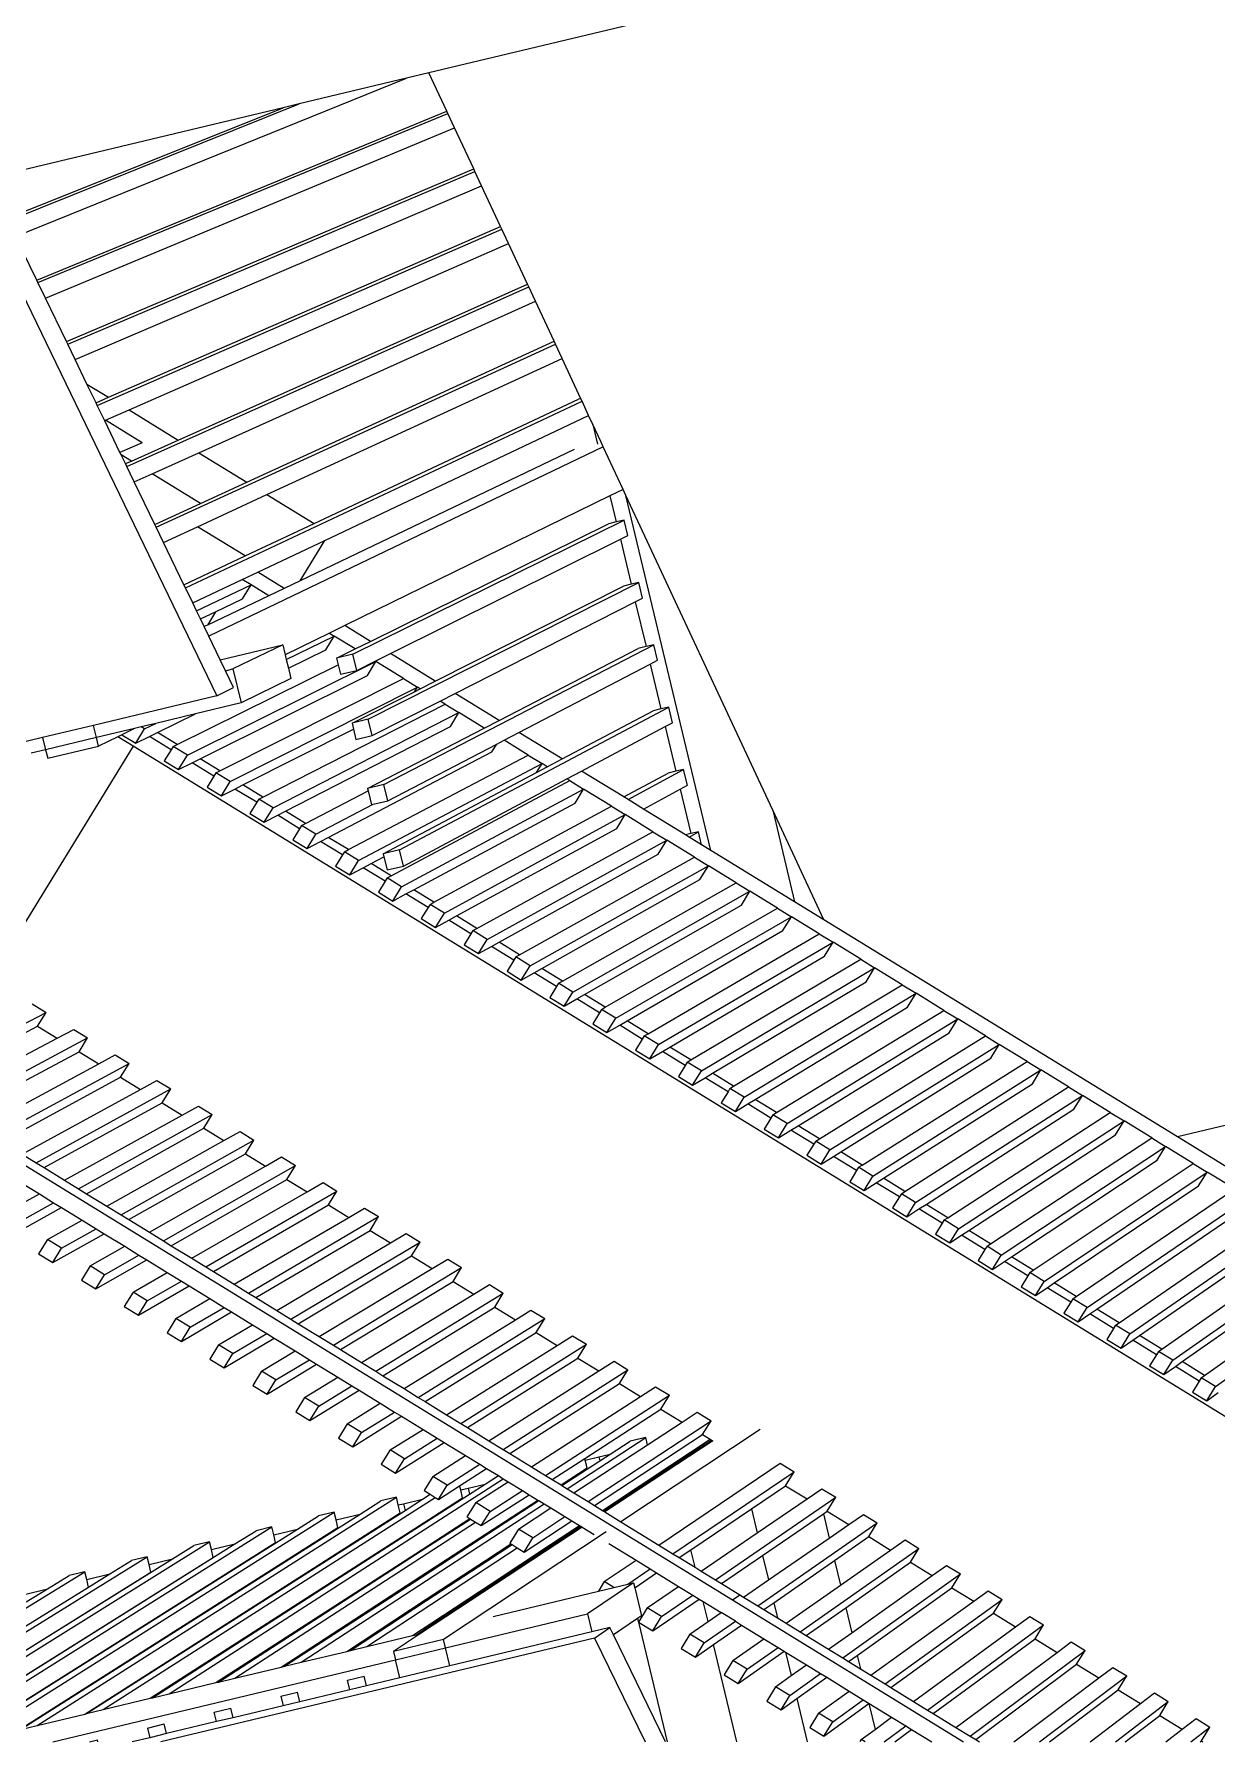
# Model space of a CAD drawing. Extents: x -86023 to 86023, y -39538 to 39538.
# Drawn here: x -62030 to -50727, y -39538 to -23220 of the extents above; entities that cross this region are included whole.
import ezdxf

# ---------------------------------------------------------------- set-up
doc = ezdxf.new("R2010")
doc.units = 0
doc.layers.get('0').update_dxf_attribs({"linetype": 'CONTINUOUS'})

msp = doc.modelspace()

# ---------------------------------------------------------------- linework, layer by layer
for p, q in [((-49788, -21564), (-58257, -23590)), ((-62208, -25152), (-58473, -23642)), ((-58473, -23642), (-59496, -23886)), ((-58257, -23590), (-58473, -23642)), ((-58087, -23955), (-58257, -23590)), ((-59650, -23923), (-62475, -24599)), ((-62290, -24982), (-59650, -23923)), ((-62279, -25004), (-59496, -23886)), ((-62005, -25571), (-58087, -23955)), ((-61994, -25594), (-58077, -23977)), ((-59496, -23886), (-59650, -23923)), ((-58077, -23977), (-58087, -23955)), ((-58012, -24116), (-58077, -23977)), ((-61923, -25742), (-58012, -24116)), ((-57829, -24508), (-58012, -24116)), ((-61722, -26158), (-57829, -24508)), ((-61710, -26183), (-57818, -24531)), ((-57818, -24531), (-57829, -24508)), ((-57754, -24670), (-57818, -24531)), ((-62656, -24642), (-60285, -29543)), ((-61639, -26329), (-57754, -24670)), ((-57572, -25059), (-57754, -24670)), ((-61427, -26768), (-57561, -25084)), ((-61319, -26690), (-57572, -25059)), ((-57561, -25084), (-57572, -25059)), ((-57497, -25221), (-57561, -25084)), ((-62005, -25571), (-62208, -25152)), ((-61122, -26811), (-57497, -25221)), ((-57316, -25608), (-57497, -25221)), ((-61994, -25594), (-62005, -25571)), ((-61923, -25742), (-61994, -25594)), ((-60654, -27099), (-57316, -25608)), ((-57304, -25633), (-57316, -25608)), ((-61722, -26158), (-61923, -25742)), ((-61145, -27351), (-57304, -25633)), ((-60458, -27219), (-57240, -25771)), ((-57240, -25771), (-57304, -25633)), ((-57061, -26154), (-57240, -25771)), ((-61710, -26183), (-61722, -26158)), ((-61639, -26329), (-61710, -26183)), ((-60864, -27932), (-57049, -26181)), ((-59999, -27501), (-57061, -26154)), ((-57049, -26181), (-57061, -26154)), ((-56985, -26318), (-57049, -26181)), ((-61526, -26564), (-61639, -26329)), ((-59805, -27620), (-56985, -26318)), ((-56806, -26703), (-56985, -26318)), ((-61526, -26564), (-61319, -26690)), ((-61439, -26742), (-61526, -26564)), ((-61439, -26742), (-61319, -26690)), ((-61427, -26768), (-61439, -26742)), ((-60585, -28511), (-56794, -26727)), ((-59355, -27896), (-56827, -26708)), ((-56806, -26703), (-56827, -26708)), ((-56794, -26727), (-56806, -26703)), ((-56731, -26863), (-56794, -26727)), ((-61356, -26914), (-61427, -26768)), ((-61356, -26914), (-61347, -26910)), ((-61210, -27218), (-61356, -26914)), ((-61347, -26910), (-61122, -26811)), ((-60998, -27124), (-61347, -26910)), ((-61122, -26811), (-60654, -27099)), ((-59252, -28057), (-56731, -26863)), ((-56690, -26950), (-56731, -26863)), ((-56690, -26950), (-56646, -27137)), ((-56611, -27120), (-56690, -26950)), ((-60998, -27124), (-61210, -27218)), ((-61200, -27239), (-61210, -27218)), ((-61101, -27299), (-61200, -27239)), ((-61158, -27324), (-61200, -27239)), ((-61101, -27299), (-60654, -27099)), ((-60904, -27420), (-60458, -27219)), ((-60458, -27219), (-59999, -27501)), ((-56591, -27164), (-60361, -28974)), ((-56869, -27190), (-59489, -28443)), ((-56591, -27164), (-56611, -27120)), ((-56400, -27571), (-56591, -27164)), ((-61158, -27324), (-61101, -27299)), ((-61145, -27351), (-61158, -27324)), ((-61075, -27497), (-61145, -27351)), ((-61075, -27497), (-60904, -27420)), ((-60878, -27904), (-61075, -27497)), ((-60442, -27704), (-60904, -27420)), ((-60442, -27704), (-59999, -27501)), ((-56400, -27571), (-56527, -27633)), ((-56374, -27627), (-56400, -27571)), ((-60878, -27904), (-60442, -27704)), ((-60469, -27927), (-59805, -27620)), ((-59805, -27620), (-59355, -27896)), ((-56527, -27633), (-59061, -28872)), ((-56527, -27633), (-56467, -27881)), ((-55563, -31019), (-56374, -27627)), ((-54972, -30634), (-56374, -27627)), ((-60864, -27932), (-60878, -27904)), ((-60015, -28206), (-59355, -27896)), ((-58986, -29144), (-56393, -27863)), ((-58817, -29022), (-56542, -27899)), ((-56467, -27881), (-56542, -27899)), ((-56393, -27863), (-56467, -27881)), ((-56357, -28012), (-56393, -27863)), ((-60794, -28077), (-60864, -27932)), ((-60794, -28077), (-60469, -27927)), ((-60015, -28206), (-60469, -27927)), ((-59894, -28361), (-59252, -28057)), ((-59489, -28443), (-59252, -28057)), ((-58625, -29139), (-56428, -28047)), ((-56428, -28047), (-56357, -28012)), ((-56428, -28047), (-56325, -28477)), ((-60599, -28481), (-60794, -28077)), ((-60599, -28481), (-60015, -28206)), ((-60042, -28431), (-59894, -28361)), ((-59641, -28516), (-59894, -28361)), ((-60585, -28511), (-60599, -28481)), ((-60515, -28655), (-60585, -28511)), ((-60515, -28655), (-60042, -28431)), ((-60479, -28731), (-59957, -28483)), ((-59957, -28483), (-60042, -28431)), ((-60038, -28616), (-59957, -28483)), ((-59789, -28586), (-59957, -28483)), ((-59641, -28516), (-59789, -28586)), ((-59489, -28443), (-59641, -28516)), ((-58837, -29767), (-56250, -28459)), ((-58197, -29402), (-56399, -28494)), ((-56325, -28477), (-56399, -28494)), ((-56250, -28459), (-56325, -28477)), ((-56215, -28608), (-56250, -28459)), ((-60479, -28731), (-60515, -28655)), ((-59789, -28586), (-60374, -28866)), ((-60296, -28739), (-60038, -28616)), ((-58006, -29519), (-56285, -28643)), ((-56285, -28643), (-56215, -28608)), ((-56285, -28643), (-56182, -29072)), ((-60441, -28808), (-60479, -28731)), ((-60441, -28808), (-60296, -28739)), ((-60406, -28881), (-60441, -28808)), ((-60374, -28866), (-60406, -28881)), ((-60361, -28974), (-60406, -28881)), ((-60296, -28739), (-60374, -28866)), ((-59061, -28872), (-59207, -28944)), ((-58817, -29022), (-59061, -28872)), ((-60253, -29197), (-60361, -28974)), ((-59207, -28944), (-59631, -29151)), ((-59621, -29195), (-59162, -28971)), ((-59244, -29103), (-59162, -28971)), ((-59207, -28944), (-59162, -28971)), ((-58963, -29093), (-59162, -28971)), ((-58963, -29093), (-58817, -29022)), ((-60253, -29197), (-59655, -29054)), ((-60202, -29303), (-60253, -29197)), ((-59655, -29054), (-60131, -29286)), ((-59655, -29054), (-59631, -29151)), ((-59631, -29151), (-59621, -29195)), ((-59621, -29195), (-59601, -29279)), ((-59601, -29279), (-59244, -29103)), ((-59141, -29182), (-58963, -29093)), ((-58986, -29144), (-59141, -29182)), ((-59141, -29182), (-59126, -29247)), ((-58948, -29300), (-58986, -29144)), ((-58771, -29212), (-58625, -29139)), ((-58688, -30390), (-56108, -29054)), ((-58197, -29402), (-58625, -29139)), ((-57586, -29777), (-56257, -29090)), ((-56182, -29072), (-56257, -29090)), ((-56108, -29054), (-56182, -29072)), ((-56142, -29240), (-56072, -29203)), ((-56072, -29203), (-56108, -29054)), ((-60664, -30007), (-59126, -29247)), ((-60566, -30110), (-58765, -29215)), ((-60443, -30143), (-58846, -29347)), ((-60202, -29303), (-60131, -29286)), ((-60124, -29464), (-60202, -29303)), ((-60131, -29286), (-60053, -29611)), ((-59601, -29279), (-59577, -29376)), ((-59126, -29247), (-59104, -29337)), ((-59104, -29337), (-58948, -29300)), ((-58948, -29300), (-58771, -29212)), ((-58846, -29347), (-58765, -29215)), ((-58771, -29212), (-58765, -29215)), ((-58500, -29378), (-58765, -29215)), ((-57397, -29893), (-56142, -29240)), ((-56142, -29240), (-56040, -29668)), ((-60285, -29543), (-60124, -29464)), ((-60255, -30259), (-58500, -29378)), ((-60157, -30362), (-58368, -29459)), ((-59577, -29376), (-60053, -29611)), ((-58992, -29805), (-58395, -29503)), ((-58500, -29378), (-58368, -29459)), ((-58395, -29503), (-58368, -29459)), ((-58395, -29503), (-58341, -29475)), ((-58341, -29475), (-58368, -29459)), ((-58341, -29475), (-58197, -29402)), ((-58150, -29593), (-58006, -29519)), ((-57586, -29777), (-58006, -29519)), ((-60285, -29543), (-61462, -29825)), ((-60053, -29611), (-60489, -29715)), ((-59846, -30510), (-58103, -29621)), ((-58799, -29923), (-58150, -29593)), ((-58539, -31013), (-55966, -29650)), ((-58103, -29621), (-58150, -29593)), ((-58103, -29621), (-57971, -29703)), ((-56985, -30146), (-56114, -29686)), ((-56040, -29668), (-56114, -29686)), ((-55966, -29650), (-56040, -29668)), ((-55930, -29799), (-55966, -29650)), ((-61462, -29825), (-61949, -29941)), ((-61434, -29941), (-61462, -29825)), ((-61070, -29854), (-61434, -29941)), ((-61070, -29854), (-61192, -29914)), ((-61008, -29839), (-61070, -29854)), ((-61060, -29996), (-60976, -29859)), ((-60866, -29806), (-61008, -29839)), ((-60976, -29859), (-61008, -29839)), ((-60976, -29859), (-60866, -29806)), ((-60489, -29715), (-60866, -29806)), ((-60851, -29893), (-60489, -29715)), ((-60035, -30394), (-58979, -29860)), ((-59747, -30613), (-57971, -29703)), ((-59627, -30644), (-58052, -29835)), ((-58837, -29767), (-58992, -29805)), ((-58992, -29805), (-58979, -29860)), ((-58979, -29860), (-58955, -29960)), ((-58843, -30428), (-57729, -29851)), ((-58799, -29923), (-58837, -29767)), ((-58052, -29835), (-57971, -29703)), ((-57729, -29851), (-57971, -29703)), ((-57729, -29851), (-57586, -29777)), ((-56798, -30261), (-56000, -29836)), ((-56000, -29836), (-55930, -29799)), ((-56000, -29836), (-55897, -30264)), ((-61949, -29941), (-71205, -32155)), ((-61084, -30022), (-62411, -32184)), ((-61949, -29941), (-61921, -30058)), ((-61434, -29941), (-61921, -30058)), ((-61901, -30139), (-61414, -30022)), ((-61414, -30022), (-61434, -29941)), ((-61230, -29933), (-61414, -30022)), ((-61192, -29914), (-61230, -29933)), ((-61084, -30022), (-61230, -29933)), ((-61192, -29914), (-61060, -29996)), ((-45585, -39538), (-61084, -30022)), ((-61060, -29996), (-60928, -29931)), ((-60928, -29931), (-60851, -29893)), ((-60722, -30058), (-60928, -29931)), ((-60664, -30007), (-60851, -29893)), ((-60703, -30027), (-60664, -30007)), ((-58955, -29960), (-58799, -29923)), ((-58650, -30546), (-57608, -30003)), ((-57655, -30079), (-57608, -30003)), ((-57608, -30003), (-57539, -29967)), ((-57539, -29967), (-57397, -29893)), ((-57308, -30109), (-57539, -29967)), ((-56985, -30146), (-57397, -29893)), ((-61921, -30058), (-62058, -30091)), ((-61921, -30058), (-61901, -30139)), ((-60722, -30058), (-60787, -30163)), ((-60787, -30163), (-60650, -30247)), ((-60703, -30027), (-60722, -30058)), ((-60566, -30110), (-60703, -30027)), ((-60650, -30247), (-60566, -30110)), ((-60650, -30247), (-60520, -30182)), ((-60520, -30182), (-60443, -30143)), ((-60312, -30309), (-60520, -30182)), ((-60255, -30259), (-60443, -30143)), ((-59219, -30895), (-57655, -30079)), ((-59027, -31012), (-57308, -30109)), ((-57308, -30109), (-57176, -30190)), ((-57126, -30221), (-56985, -30146)), ((-60312, -30309), (-60377, -30414)), ((-60293, -30278), (-60312, -30309)), ((-60293, -30278), (-60255, -30259)), ((-60157, -30362), (-60293, -30278)), ((-58929, -31116), (-57176, -30190)), ((-58694, -31051), (-57228, -30275)), ((-58501, -31169), (-56938, -30336)), ((-57228, -30275), (-57176, -30190)), ((-57228, -30275), (-57126, -30221)), ((-57126, -30221), (-57176, -30190)), ((-56938, -30336), (-56798, -30261)), ((-56911, -30353), (-56938, -30336)), ((-56394, -30509), (-56798, -30261)), ((-56394, -30509), (-55972, -30281)), ((-56354, -30534), (-55823, -30246)), ((-55897, -30264), (-55972, -30281)), ((-55823, -30246), (-55897, -30264)), ((-55787, -30395), (-55823, -30246)), ((-60377, -30414), (-60241, -30498)), ((-60241, -30498), (-60157, -30362)), ((-60241, -30498), (-60111, -30433)), ((-60111, -30433), (-60035, -30394)), ((-59903, -30560), (-60111, -30433)), ((-59846, -30510), (-60035, -30394)), ((-59884, -30529), (-59846, -30510)), ((-59437, -30761), (-58838, -30451)), ((-58688, -30390), (-58843, -30428)), ((-58843, -30428), (-58838, -30451)), ((-58838, -30451), (-58806, -30583)), ((-58650, -30546), (-58688, -30390)), ((-58618, -31263), (-56911, -30353)), ((-58519, -31367), (-56779, -30434)), ((-56911, -30353), (-56779, -30434)), ((-56860, -30567), (-56779, -30434)), ((-56514, -30597), (-56779, -30434)), ((-56354, -30534), (-56394, -30509)), ((-56208, -30624), (-55857, -30433)), ((-55857, -30433), (-55787, -30395)), ((-55857, -30433), (-55755, -30859)), ((-59903, -30560), (-59968, -30666)), ((-59968, -30666), (-59831, -30750)), ((-59884, -30529), (-59903, -30560)), ((-59747, -30613), (-59884, -30529)), ((-59831, -30750), (-59747, -30613)), ((-59702, -30683), (-59627, -30644)), ((-59437, -30761), (-59627, -30644)), ((-59338, -30864), (-58790, -30579)), ((-58806, -30583), (-58790, -30579)), ((-58790, -30579), (-58650, -30546)), ((-58402, -31396), (-56860, -30567)), ((-58209, -31515), (-56514, -30597)), ((-56514, -30597), (-56382, -30678)), ((-56208, -30624), (-56354, -30534)), ((-55805, -30871), (-56208, -30624)), ((-54972, -30634), (-54762, -31511)), ((-54483, -31682), (-54972, -30634)), ((-59831, -30750), (-59702, -30683)), ((-59493, -30812), (-59702, -30683)), ((-59493, -30812), (-59558, -30917)), ((-59474, -30781), (-59493, -30812)), ((-59474, -30781), (-59437, -30761)), ((-59338, -30864), (-59474, -30781)), ((-58110, -31619), (-56382, -30678)), ((-57994, -31646), (-56463, -30811)), ((-57800, -31766), (-56117, -30841)), ((-56463, -30811), (-56382, -30678)), ((-56117, -30841), (-56382, -30678)), ((-56117, -30841), (-55984, -30922)), ((-59558, -30917), (-59422, -31001)), ((-59422, -31001), (-59338, -30864)), ((-59422, -31001), (-59294, -30934)), ((-59294, -30934), (-59219, -30895)), ((-59084, -31063), (-59294, -30934)), ((-59027, -31012), (-59219, -30895)), ((-57700, -31870), (-55984, -30922)), ((-56066, -31055), (-55984, -30922)), ((-55719, -31085), (-55984, -30922)), ((-55755, -30859), (-55805, -30871)), ((-55771, -30892), (-55805, -30871)), ((-55771, -30892), (-55681, -30841)), ((-55651, -30965), (-55771, -30892)), ((-55681, -30841), (-55755, -30859)), ((-55651, -30965), (-55681, -30841)), ((-55563, -31019), (-55651, -30965)), ((-59084, -31063), (-59149, -31169)), ((-59065, -31032), (-59084, -31063)), ((-59065, -31032), (-59027, -31012)), ((-58929, -31116), (-59065, -31032)), ((-59012, -31252), (-58929, -31116)), ((-58885, -31185), (-58811, -31145)), ((-58811, -31145), (-58687, -31080)), ((-58618, -31263), (-58811, -31145)), ((-58539, -31013), (-58694, -31051)), ((-58694, -31051), (-58687, -31080)), ((-58687, -31080), (-58657, -31206)), ((-58501, -31169), (-58539, -31013)), ((-57586, -31897), (-56066, -31055)), ((-57391, -32017), (-55719, -31085)), ((-57291, -32121), (-55587, -31166)), ((-55719, -31085), (-55587, -31166)), ((-55668, -31298), (-55587, -31166)), ((-55322, -31329), (-55587, -31166)), ((-54762, -31511), (-55563, -31019)), ((-59149, -31169), (-59012, -31252)), ((-59012, -31252), (-58885, -31185)), ((-58675, -31314), (-58885, -31185)), ((-58675, -31314), (-58739, -31420)), ((-58656, -31283), (-58675, -31314)), ((-58657, -31206), (-58501, -31169)), ((-58656, -31283), (-58618, -31263)), ((-58519, -31367), (-58656, -31283)), ((-57178, -32147), (-55668, -31298)), ((-56982, -32268), (-55322, -31329)), ((-55322, -31329), (-55190, -31410)), ((-58739, -31420), (-58603, -31504)), ((-58603, -31504), (-58519, -31367)), ((-58603, -31504), (-58477, -31436)), ((-58477, -31436), (-58402, -31396)), ((-58265, -31566), (-58477, -31436)), ((-58209, -31515), (-58402, -31396)), ((-56881, -32373), (-55190, -31410)), ((-55271, -31542), (-55190, -31410)), ((-54925, -31572), (-55190, -31410)), ((-58265, -31566), (-58330, -31671)), ((-58246, -31535), (-58265, -31566)), ((-58246, -31535), (-58209, -31515)), ((-58110, -31619), (-58246, -31535)), ((-58193, -31755), (-58110, -31619)), ((-58068, -31687), (-57994, -31646)), ((-57800, -31766), (-57994, -31646)), ((-56770, -32398), (-55271, -31542)), ((-56572, -32519), (-54925, -31572)), ((-56472, -32624), (-54793, -31654)), ((-54925, -31572), (-54793, -31654)), ((-54874, -31786), (-54793, -31654)), ((-54528, -31816), (-54793, -31654)), ((-54483, -31682), (-54762, -31511)), ((-58330, -31671), (-58193, -31755)), ((-58193, -31755), (-58068, -31687)), ((-57856, -31817), (-58068, -31687)), ((-57856, -31817), (-57920, -31923)), ((-57837, -31786), (-57856, -31817)), ((-57837, -31786), (-57800, -31766)), ((-57700, -31870), (-57837, -31786)), ((-56362, -32648), (-54874, -31786)), ((-56163, -32771), (-54528, -31816)), ((-54528, -31816), (-54395, -31898)), ((-51104, -33757), (-54483, -31682)), ((-57920, -31923), (-57784, -32006)), ((-57784, -32006), (-57700, -31870)), ((-57784, -32006), (-57660, -31938)), ((-57660, -31938), (-57586, -31897)), ((-57446, -32068), (-57660, -31938)), ((-57391, -32017), (-57586, -31897)), ((-56062, -32875), (-54395, -31898)), ((-54477, -32030), (-54395, -31898)), ((-54130, -32060), (-54395, -31898)), ((-57446, -32068), (-57511, -32174)), ((-57427, -32037), (-57446, -32068)), ((-57427, -32037), (-57391, -32017)), ((-57291, -32121), (-57427, -32037)), ((-57375, -32258), (-57291, -32121)), ((-55954, -32899), (-54477, -32030)), ((-55754, -33022), (-54130, -32060)), ((-55653, -33127), (-53998, -32142)), ((-54130, -32060), (-53998, -32142)), ((-54079, -32274), (-53998, -32142)), ((-53733, -32304), (-53998, -32142)), ((-57511, -32174), (-57375, -32258)), ((-57375, -32258), (-57251, -32188)), ((-57251, -32188), (-57178, -32147)), ((-57037, -32320), (-57251, -32188)), ((-56982, -32268), (-57178, -32147)), ((-57018, -32289), (-57037, -32320)), ((-57018, -32289), (-56982, -32268)), ((-56881, -32373), (-57018, -32289)), ((-55546, -33149), (-54079, -32274)), ((-55345, -33273), (-53733, -32304)), ((-53733, -32304), (-53601, -32385)), ((-57037, -32320), (-57102, -32425)), ((-57102, -32425), (-56965, -32509)), ((-56965, -32509), (-56881, -32373)), ((-56965, -32509), (-56843, -32439)), ((-56843, -32439), (-56770, -32398)), ((-56627, -32571), (-56843, -32439)), ((-56572, -32519), (-56770, -32398)), ((-55244, -33378), (-53601, -32385)), ((-53682, -32518), (-53601, -32385)), ((-53336, -32548), (-53601, -32385)), ((-63228, -33257), (-61917, -32567)), ((-62050, -32486), (-61917, -32567)), ((-61998, -32700), (-61917, -32567)), ((-56627, -32571), (-56692, -32677)), ((-56608, -32540), (-56627, -32571)), ((-56608, -32540), (-56572, -32519)), ((-56472, -32624), (-56608, -32540)), ((-56556, -32760), (-56472, -32624)), ((-55138, -33400), (-53682, -32518)), ((-54936, -33524), (-53336, -32548)), ((-54834, -33629), (-53203, -32629)), ((-53336, -32548), (-53203, -32629)), ((-53285, -32762), (-53203, -32629)), ((-52939, -32792), (-53203, -32629)), ((-63148, -33306), (-61998, -32700)), ((-61998, -32700), (-61812, -32814)), ((-61812, -32814), (-61652, -32730)), ((-61652, -32730), (-61520, -32811)), ((-56692, -32677), (-56556, -32760)), ((-56556, -32760), (-56434, -32690)), ((-56434, -32690), (-56362, -32648)), ((-56218, -32823), (-56434, -32690)), ((-56163, -32771), (-56362, -32648)), ((-56199, -32792), (-56218, -32823)), ((-56199, -32792), (-56163, -32771)), ((-56062, -32875), (-56199, -32792)), ((-54730, -33650), (-53285, -32762)), ((-54526, -33775), (-52939, -32792)), ((-52939, -32792), (-52806, -32873)), ((-63982, -32886), (-55355, -38182)), ((-62958, -33423), (-61812, -32814)), ((-62823, -33506), (-61520, -32811)), ((-62743, -33555), (-61601, -32944)), ((-61601, -32944), (-61520, -32811)), ((-61601, -32944), (-61413, -33059)), ((-56218, -32823), (-56283, -32928)), ((-56283, -32928), (-56146, -33012)), ((-56146, -33012), (-56062, -32875)), ((-56146, -33012), (-56025, -32941)), ((-56025, -32941), (-55954, -32899)), ((-55809, -33074), (-56025, -32941)), ((-55754, -33022), (-55954, -32899)), ((-54425, -33881), (-52806, -32873)), ((-52888, -33006), (-52806, -32873)), ((-52541, -33036), (-52806, -32873)), ((-62552, -33672), (-61413, -33059)), ((-62417, -33755), (-61123, -33055)), ((-61413, -33059), (-61255, -32974)), ((-61255, -32974), (-61123, -33055)), ((-61204, -33188), (-61123, -33055)), ((-55809, -33074), (-55873, -33179)), ((-55790, -33043), (-55809, -33074)), ((-55790, -33043), (-55754, -33022)), ((-55653, -33127), (-55790, -33043)), ((-54322, -33901), (-52888, -33006)), ((-54117, -34027), (-52541, -33036)), ((-54015, -34132), (-52409, -33117)), ((-52541, -33036), (-52409, -33117)), ((-52490, -33250), (-52409, -33117)), ((-52144, -33280), (-52409, -33117)), ((-62339, -33803), (-61204, -33188)), ((-61204, -33188), (-61015, -33304)), ((-61015, -33304), (-60858, -33218)), ((-60858, -33218), (-60725, -33299)), ((-55873, -33179), (-55737, -33263)), ((-55737, -33263), (-55653, -33127)), ((-55737, -33263), (-55617, -33192)), ((-55617, -33192), (-55546, -33149)), ((-55399, -33325), (-55617, -33192)), ((-55345, -33273), (-55546, -33149)), ((-55380, -33294), (-55345, -33273)), ((-53914, -34151), (-52490, -33250)), ((-53708, -34278), (-52144, -33280)), ((-52144, -33280), (-52012, -33361)), ((-62146, -33921), (-61015, -33304)), ((-62011, -34004), (-60725, -33299)), ((-61934, -34051), (-60807, -33431)), ((-60807, -33431), (-60725, -33299)), ((-60807, -33431), (-60617, -33548)), ((-55399, -33325), (-55464, -33431)), ((-55464, -33431), (-55327, -33515)), ((-55380, -33294), (-55399, -33325)), ((-55244, -33378), (-55380, -33294)), ((-55327, -33515), (-55244, -33378)), ((-55327, -33515), (-55208, -33442)), ((-55208, -33442), (-55138, -33400)), ((-54990, -33577), (-55208, -33442)), ((-54936, -33524), (-55138, -33400)), ((-53606, -34384), (-52012, -33361)), ((-52093, -33493), (-52012, -33361)), ((-51747, -33524), (-52012, -33361)), ((-61741, -34170), (-60617, -33548)), ((-61606, -34253), (-60328, -33543)), ((-60617, -33548), (-60461, -33462)), ((-60461, -33462), (-60328, -33543)), ((-60409, -33675), (-60328, -33543)), ((-54990, -33577), (-55054, -33682)), ((-54971, -33546), (-54990, -33577)), ((-54971, -33546), (-54936, -33524)), ((-54834, -33629), (-54971, -33546)), ((-53506, -34402), (-52093, -33493)), ((-53299, -34529), (-51747, -33524)), ((-53196, -34635), (-51614, -33605)), ((-51747, -33524), (-51614, -33605)), ((-51696, -33737), (-51614, -33605)), ((-51350, -33767), (-51614, -33605)), ((-61530, -34300), (-60409, -33675)), ((-60409, -33675), (-60218, -33793)), ((-60218, -33793), (-60063, -33705)), ((-60063, -33705), (-59931, -33787)), ((-55054, -33682), (-54918, -33766)), ((-54918, -33766), (-54834, -33629)), ((-54918, -33766), (-54800, -33693)), ((-54800, -33693), (-54730, -33650)), ((-54580, -33828), (-54800, -33693)), ((-54526, -33775), (-54730, -33650)), ((-54561, -33797), (-54526, -33775)), ((-53098, -34652), (-51696, -33737)), ((-52890, -34780), (-51350, -33767)), ((-51350, -33767), (-51217, -33849)), ((-50569, -33629), (-51104, -33757)), ((-50492, -34133), (-51104, -33757)), ((-62146, -33921), (-62011, -34004)), ((-61335, -34419), (-60218, -33793)), ((-61200, -34502), (-59931, -33787)), ((-61125, -34548), (-60012, -33919)), ((-60012, -33919), (-59931, -33787)), ((-60012, -33919), (-59820, -34037)), ((-54580, -33828), (-54645, -33933)), ((-54645, -33933), (-54509, -34017)), ((-54561, -33797), (-54580, -33828)), ((-54425, -33881), (-54561, -33797)), ((-54509, -34017), (-54425, -33881)), ((-54391, -33944), (-54322, -33901)), ((-54117, -34027), (-54322, -33901)), ((-52787, -34886), (-51217, -33849)), ((-51298, -33981), (-51217, -33849)), ((-50952, -34011), (-51217, -33849)), ((-62011, -34004), (-61934, -34051)), ((-61934, -34051), (-61741, -34170)), ((-60929, -34668), (-59820, -34037)), ((-60794, -34751), (-59534, -34031)), ((-59820, -34037), (-59666, -33949)), ((-59666, -33949), (-59534, -34031)), ((-59615, -34163), (-59534, -34031)), ((-54509, -34017), (-54391, -33944)), ((-54171, -34079), (-54391, -33944)), ((-54171, -34079), (-54236, -34185)), ((-54152, -34048), (-54171, -34079)), ((-54152, -34048), (-54117, -34027)), ((-54015, -34132), (-54152, -34048)), ((-52690, -34903), (-51298, -33981)), ((-52481, -35031), (-50952, -34011)), ((-52378, -35138), (-50820, -34093)), ((-50952, -34011), (-50820, -34093)), ((-50901, -34225), (-50820, -34093)), ((-50555, -34255), (-50820, -34093)), ((-62174, -34183), (-61980, -34302)), ((-61741, -34170), (-61606, -34253)), ((-61606, -34253), (-61530, -34300)), ((-60720, -34797), (-59615, -34163)), ((-59615, -34163), (-59422, -34282)), ((-59422, -34282), (-59269, -34193)), ((-59269, -34193), (-59136, -34275)), ((-54236, -34185), (-54099, -34269)), ((-54099, -34269), (-54015, -34132)), ((-54099, -34269), (-53983, -34195)), ((-53983, -34195), (-53914, -34151)), ((-53761, -34331), (-53983, -34195)), ((-53708, -34278), (-53914, -34151)), ((-52282, -35153), (-50901, -34225)), ((-52071, -35283), (-50555, -34255)), ((-62314, -34487), (-61980, -34302)), ((-62177, -34571), (-61844, -34386)), ((-61980, -34302), (-61844, -34386)), ((-61844, -34386), (-61768, -34432)), ((-61530, -34300), (-61335, -34419)), ((-61335, -34419), (-61200, -34502)), ((-60524, -34917), (-59422, -34282)), ((-60389, -35000), (-59136, -34275)), ((-60316, -35045), (-59218, -34407)), ((-59218, -34407), (-59136, -34275)), ((-59218, -34407), (-59024, -34526)), ((-53761, -34331), (-53826, -34436)), ((-53742, -34300), (-53761, -34331)), ((-53742, -34300), (-53708, -34278)), ((-53606, -34384), (-53742, -34300)), ((-53690, -34520), (-53606, -34384)), ((-53574, -34446), (-53506, -34402)), ((-53299, -34529), (-53506, -34402)), ((-51968, -35389), (-50423, -34337)), ((-62261, -34707), (-61768, -34432)), ((-61904, -34739), (-61572, -34552)), ((-61768, -34432), (-61572, -34552)), ((-61572, -34552), (-61437, -34636)), ((-61200, -34502), (-61125, -34548)), ((-61125, -34548), (-60929, -34668)), ((-60118, -35166), (-59024, -34526)), ((-59983, -35249), (-58739, -34518)), ((-59024, -34526), (-58872, -34437)), ((-58872, -34437), (-58739, -34518)), ((-58820, -34651), (-58739, -34518)), ((-53826, -34436), (-53690, -34520)), ((-53690, -34520), (-53574, -34446)), ((-53352, -34582), (-53574, -34446)), ((-53352, -34582), (-53417, -34688)), ((-53333, -34551), (-53352, -34582)), ((-53333, -34551), (-53299, -34529)), ((-53196, -34635), (-53333, -34551)), ((-51874, -35404), (-50504, -34469)), ((-51662, -35534), (-50158, -34499)), ((-51559, -35640), (-50025, -34580)), ((-61904, -34739), (-61988, -34875)), ((-61768, -34822), (-61904, -34739)), ((-61852, -34959), (-61361, -34682)), ((-61768, -34822), (-61437, -34636)), ((-61437, -34636), (-61361, -34682)), ((-61361, -34682), (-61165, -34802)), ((-60929, -34668), (-60794, -34751)), ((-60794, -34751), (-60720, -34797)), ((-59911, -35293), (-58820, -34651)), ((-58820, -34651), (-58625, -34771)), ((-58625, -34771), (-58474, -34681)), ((-58474, -34681), (-58342, -34762)), ((-53417, -34688), (-53280, -34771)), ((-53280, -34771), (-53196, -34635)), ((-53280, -34771), (-53166, -34697)), ((-53166, -34697), (-53098, -34652)), ((-52943, -34833), (-53166, -34697)), ((-52890, -34780), (-53098, -34652)), ((-51466, -35654), (-50107, -34713)), ((-51253, -35785), (-49761, -34743)), ((-61988, -34875), (-61852, -34959)), ((-61852, -34959), (-61768, -34822)), ((-61495, -34990), (-61165, -34802)), ((-61358, -35074), (-61029, -34886)), ((-61165, -34802), (-61029, -34886)), ((-61029, -34886), (-60955, -34931)), ((-60720, -34797), (-60524, -34917)), ((-60524, -34917), (-60389, -35000)), ((-59712, -35415), (-58625, -34771)), ((-59577, -35498), (-58342, -34762)), ((-59506, -35542), (-58423, -34895)), ((-58423, -34895), (-58342, -34762)), ((-58423, -34895), (-58227, -35015)), ((-52943, -34833), (-53007, -34939)), ((-52923, -34802), (-52943, -34833)), ((-52923, -34802), (-52890, -34780)), ((-52787, -34886), (-52923, -34802)), ((-52871, -35023), (-52787, -34886)), ((-52757, -34947), (-52690, -34903)), ((-52481, -35031), (-52690, -34903)), ((-51149, -35892), (-49628, -34824)), ((-61495, -34990), (-61579, -35126)), ((-61358, -35074), (-61495, -34990)), ((-61442, -35210), (-60955, -34931)), ((-61442, -35210), (-61358, -35074)), ((-61085, -35241), (-60758, -35052)), ((-60955, -34931), (-60758, -35052)), ((-60758, -35052), (-60622, -35136)), ((-60389, -35000), (-60316, -35045)), ((-60316, -35045), (-60118, -35166)), ((-59307, -35664), (-58227, -35015)), ((-59171, -35747), (-57945, -35006)), ((-58227, -35015), (-58077, -34925)), ((-58077, -34925), (-57945, -35006)), ((-58026, -35139), (-57945, -35006)), ((-53007, -34939), (-52871, -35023)), ((-52871, -35023), (-52757, -34947)), ((-52533, -35085), (-52757, -34947)), ((-52514, -35054), (-52533, -35085)), ((-52514, -35054), (-52481, -35031)), ((-52378, -35138), (-52514, -35054)), ((-51058, -35905), (-49709, -34957)), ((-50844, -36036), (-49363, -34987)), ((-50740, -36143), (-49231, -35068)), ((-61579, -35126), (-61442, -35210)), ((-61085, -35241), (-61169, -35378)), ((-60949, -35325), (-61085, -35241)), ((-61033, -35462), (-60549, -35181)), ((-60949, -35325), (-60622, -35136)), ((-60622, -35136), (-60549, -35181)), ((-60549, -35181), (-60351, -35302)), ((-60118, -35166), (-59983, -35249)), ((-59102, -35790), (-58026, -35139)), ((-58026, -35139), (-57829, -35260)), ((-57829, -35260), (-57680, -35169)), ((-57680, -35169), (-57547, -35250)), ((-52533, -35085), (-52598, -35190)), ((-52598, -35190), (-52461, -35274)), ((-52461, -35274), (-52378, -35138)), ((-52461, -35274), (-52348, -35198)), ((-52348, -35198), (-52282, -35153)), ((-52124, -35336), (-52348, -35198)), ((-52071, -35283), (-52282, -35153)), ((-61169, -35378), (-61033, -35462)), ((-61033, -35462), (-60949, -35325)), ((-60676, -35493), (-60351, -35302)), ((-60539, -35576), (-60215, -35386)), ((-60351, -35302), (-60215, -35386)), ((-60215, -35386), (-60143, -35430)), ((-59983, -35249), (-59911, -35293)), ((-59911, -35293), (-59712, -35415)), ((-58901, -35913), (-57829, -35260)), ((-58766, -35996), (-57547, -35250)), ((-58697, -36039), (-57629, -35383)), ((-57629, -35383), (-57547, -35250)), ((-57629, -35383), (-57430, -35504)), ((-52124, -35336), (-52188, -35442)), ((-52105, -35305), (-52124, -35336)), ((-52105, -35305), (-52071, -35283)), ((-51968, -35389), (-52105, -35305)), ((-52052, -35525), (-51968, -35389)), ((-51940, -35449), (-51874, -35404)), ((-51662, -35534), (-51874, -35404)), ((-60676, -35493), (-60760, -35629)), ((-60539, -35576), (-60676, -35493)), ((-60623, -35713), (-60143, -35430)), ((-60267, -35744), (-59943, -35552)), ((-60143, -35430), (-59943, -35552)), ((-59943, -35552), (-59808, -35636)), ((-59712, -35415), (-59577, -35498)), ((-59577, -35498), (-59506, -35542)), ((-59506, -35542), (-59307, -35664)), ((-58495, -36163), (-57430, -35504)), ((-58360, -36246), (-57150, -35494)), ((-57430, -35504), (-57282, -35413)), ((-57282, -35413), (-57150, -35494)), ((-57231, -35626), (-57150, -35494)), ((-52188, -35442), (-52052, -35525)), ((-52052, -35525), (-51940, -35449)), ((-51714, -35588), (-51940, -35449)), ((-51695, -35557), (-51714, -35588)), ((-51695, -35557), (-51662, -35534)), ((-51559, -35640), (-51695, -35557)), ((-60760, -35629), (-60623, -35713)), ((-60623, -35713), (-60539, -35576)), ((-60214, -35964), (-59737, -35679)), ((-60130, -35828), (-59808, -35636)), ((-59808, -35636), (-59737, -35679)), ((-59737, -35679), (-59536, -35802)), ((-59307, -35664), (-59171, -35747)), ((-58293, -36287), (-57231, -35626)), ((-57231, -35626), (-57032, -35749)), ((-57032, -35749), (-56885, -35657)), ((-56885, -35657), (-56753, -35738)), ((-51714, -35588), (-51779, -35693)), ((-51779, -35693), (-51642, -35777)), ((-51642, -35777), (-51559, -35640)), ((-51642, -35777), (-51531, -35700)), ((-51531, -35700), (-51466, -35654)), ((-51305, -35839), (-51531, -35700)), ((-51253, -35785), (-51466, -35654)), ((-60267, -35744), (-60350, -35880)), ((-60350, -35880), (-60214, -35964)), ((-60130, -35828), (-60267, -35744)), ((-60214, -35964), (-60130, -35828)), ((-59857, -35995), (-59536, -35802)), ((-59721, -36079), (-59400, -35886)), ((-59536, -35802), (-59400, -35886)), ((-59400, -35886), (-59331, -35929)), ((-59171, -35747), (-59102, -35790)), ((-59102, -35790), (-58901, -35913)), ((-58090, -36412), (-57032, -35749)), ((-57954, -36495), (-56753, -35738)), ((-57888, -36535), (-56834, -35870)), ((-56834, -35870), (-56753, -35738)), ((-56834, -35870), (-56634, -35993)), ((-51305, -35839), (-51370, -35944)), ((-51286, -35808), (-51305, -35839)), ((-51286, -35808), (-51253, -35785)), ((-51149, -35892), (-51286, -35808)), ((-51233, -36028), (-51149, -35892)), ((-59857, -35995), (-59941, -36132)), ((-59721, -36079), (-59857, -35995)), ((-59804, -36216), (-59331, -35929)), ((-59448, -36247), (-59129, -36052)), ((-59331, -35929), (-59129, -36052)), ((-59129, -36052), (-58993, -36136)), ((-58901, -35913), (-58766, -35996)), ((-58766, -35996), (-58697, -36039)), ((-58697, -36039), (-58495, -36163)), ((-57684, -36661), (-56634, -35993)), ((-57549, -36744), (-56356, -35982)), ((-56634, -35993), (-56488, -35900)), ((-56488, -35900), (-56356, -35982)), ((-56437, -36114), (-56356, -35982)), ((-51370, -35944), (-51233, -36028)), ((-51233, -36028), (-51123, -35951)), ((-51123, -35951), (-51058, -35905)), ((-50895, -36090), (-51123, -35951)), ((-50844, -36036), (-51058, -35905)), ((-50876, -36059), (-50895, -36090)), ((-50876, -36059), (-50844, -36036)), ((-50740, -36143), (-50876, -36059)), ((-59941, -36132), (-59804, -36216)), ((-59804, -36216), (-59721, -36079)), ((-59395, -36467), (-58924, -36178)), ((-59311, -36331), (-58993, -36136)), ((-58993, -36136), (-58924, -36178)), ((-58924, -36178), (-58722, -36302)), ((-58495, -36163), (-58360, -36246)), ((-57483, -36784), (-56437, -36114)), ((-57143, -36993), (-55958, -36226)), ((-56437, -36114), (-56236, -36238)), ((-56236, -36238), (-56091, -36144)), ((-56091, -36144), (-55958, -36226)), ((-56040, -36358), (-55958, -36226)), ((-50895, -36090), (-50960, -36196)), ((-50960, -36196), (-50824, -36280)), ((-50824, -36280), (-50740, -36143)), ((-50824, -36280), (-50714, -36201)), ((-59448, -36247), (-59531, -36383)), ((-59531, -36383), (-59395, -36467)), ((-59311, -36331), (-59448, -36247)), ((-59395, -36467), (-59311, -36331)), ((-59038, -36498), (-58722, -36302)), ((-58902, -36582), (-58586, -36386)), ((-58722, -36302), (-58586, -36386)), ((-58586, -36386), (-58518, -36427)), ((-58360, -36246), (-58293, -36287)), ((-58293, -36287), (-58090, -36412)), ((-57278, -36910), (-56236, -36238)), ((-56767, -36830), (-56040, -36358)), ((-56040, -36358), (-55837, -36482)), ((-55837, -36482), (-55693, -36388)), ((-55693, -36388), (-55561, -36470)), ((-59038, -36498), (-59122, -36635)), ((-58902, -36582), (-59038, -36498)), ((-58986, -36718), (-58518, -36427)), ((-58518, -36427), (-58314, -36552)), ((-58090, -36412), (-57954, -36495)), ((-57954, -36495), (-57888, -36535)), ((-57888, -36535), (-57684, -36661)), ((-56737, -37242), (-55561, -36470)), ((-56168, -36699), (-55837, -36482)), ((-55642, -36602), (-55561, -36470)), ((-59122, -36635), (-58986, -36718)), ((-58986, -36718), (-58902, -36582)), ((-58629, -36749), (-58314, -36552)), ((-58576, -36970), (-58112, -36677)), ((-58492, -36833), (-58179, -36636)), ((-58314, -36552), (-58179, -36636)), ((-58179, -36636), (-58112, -36677)), ((-58112, -36677), (-57907, -36802)), ((-57684, -36661), (-57549, -36744)), ((-56937, -37119), (-56185, -36629)), ((-56873, -37159), (-56168, -36699)), ((-56674, -37281), (-55642, -36602)), ((-55545, -36661), (-56575, -37341)), ((-56525, -36789), (-56334, -36665)), ((-55092, -36553), (-56422, -37435)), ((-56185, -36629), (-56334, -36665)), ((-56168, -36699), (-56185, -36629)), ((-55947, -36895), (-55570, -36646)), ((-55944, -36908), (-55558, -36654)), ((-55642, -36602), (-55570, -36646)), ((-55570, -36646), (-55558, -36654)), ((-55558, -36654), (-55545, -36661)), ((-58629, -36749), (-58713, -36886)), ((-58492, -36833), (-58629, -36749)), ((-58576, -36970), (-58492, -36833)), ((-58219, -37001), (-57907, -36802)), ((-57907, -36802), (-57772, -36886)), ((-57549, -36744), (-57483, -36784)), ((-57483, -36784), (-57278, -36910)), ((-57079, -37032), (-56767, -36830)), ((-56986, -37089), (-56624, -36854)), ((-56763, -36846), (-56767, -36830)), ((-56763, -36846), (-56633, -36815)), ((-56745, -36921), (-56763, -36846)), ((-56633, -36815), (-56525, -36789)), ((-56633, -36815), (-56624, -36854)), ((-56624, -36854), (-56525, -36789)), ((-54999, -36943), (-54899, -36876)), ((-54899, -36876), (-54767, -36957)), ((-60741, -39079), (-57547, -37024)), ((-58713, -36886), (-58576, -36970)), ((-58219, -37001), (-58303, -37137)), ((-58083, -37085), (-58219, -37001)), ((-58083, -37085), (-57772, -36886)), ((-57964, -37091), (-57706, -36926)), ((-57772, -36886), (-57706, -36926)), ((-57720, -37075), (-57594, -36994)), ((-57706, -36926), (-57594, -36994)), ((-57594, -36994), (-57547, -37024)), ((-57547, -37024), (-57500, -37052)), ((-57278, -36910), (-57143, -36993)), ((-57143, -36993), (-57079, -37032)), ((-57079, -37032), (-56995, -37083)), ((-56995, -37083), (-56745, -36921)), ((-56523, -37275), (-55947, -36895)), ((-56520, -37289), (-55944, -36908)), ((-56061, -37657), (-54999, -36943)), ((-55944, -36908), (-55947, -36895)), ((-55926, -37740), (-54767, -36957)), ((-54848, -37090), (-54767, -36957)), ((-62002, -39381), (-58568, -37199)), ((-61372, -39230), (-58198, -37202)), ((-58568, -37199), (-58716, -37235)), ((-58550, -37274), (-58568, -37199)), ((-58436, -37535), (-57869, -37171)), ((-58318, -37218), (-58246, -37172)), ((-58303, -37137), (-58246, -37172)), ((-58246, -37172), (-58198, -37202)), ((-58198, -37202), (-58167, -37221)), ((-58167, -37221), (-58083, -37085)), ((-58167, -37221), (-57964, -37091)), ((-57954, -37131), (-57964, -37091)), ((-57954, -37131), (-57883, -37114)), ((-57936, -37206), (-57954, -37131)), ((-57883, -37114), (-57720, -37075)), ((-57883, -37114), (-57869, -37171)), ((-57869, -37171), (-57720, -37075)), ((-57810, -37252), (-57500, -37052)), ((-57757, -37472), (-57300, -37176)), ((-57673, -37336), (-57364, -37136)), ((-57500, -37052), (-57364, -37136)), ((-57364, -37136), (-57300, -37176)), ((-57300, -37176), (-57216, -37227)), ((-56995, -37083), (-56986, -37089)), ((-56986, -37089), (-56937, -37119)), ((-56937, -37119), (-56873, -37159)), ((-56873, -37159), (-56737, -37242)), ((-55520, -37989), (-54369, -37201)), ((-55175, -37311), (-54848, -37090)), ((-54848, -37090), (-54642, -37216)), ((-54642, -37216), (-54502, -37120)), ((-54502, -37120), (-54369, -37201)), ((-54451, -37334), (-54369, -37201)), ((-62633, -39532), (-59163, -37342)), ((-62160, -39419), (-58916, -37361)), ((-61547, -39272), (-58532, -37348)), ((-61530, -39268), (-58486, -37326)), ((-59480, -38778), (-57157, -37263)), ((-59163, -37342), (-59312, -37377)), ((-59145, -37416), (-59163, -37342)), ((-59145, -37416), (-58916, -37361)), ((-58916, -37361), (-58716, -37235)), ((-58550, -37274), (-58501, -37262)), ((-58532, -37348), (-58550, -37274)), ((-58501, -37262), (-58318, -37218)), ((-58501, -37262), (-58486, -37326)), ((-58486, -37326), (-58318, -37218)), ((-58438, -37528), (-57936, -37206)), ((-57810, -37252), (-57894, -37389)), ((-57673, -37336), (-57810, -37252)), ((-57770, -37587), (-57216, -37227)), ((-57767, -37598), (-57206, -37233)), ((-57757, -37472), (-57673, -37336)), ((-57400, -37504), (-57093, -37302)), ((-57216, -37227), (-57206, -37233)), ((-57206, -37233), (-57157, -37263)), ((-57157, -37263), (-57093, -37302)), ((-57093, -37302), (-56957, -37386)), ((-56737, -37242), (-56674, -37281)), ((-56674, -37281), (-56600, -37326)), ((-56600, -37326), (-56523, -37275)), ((-56600, -37326), (-56588, -37334)), ((-56588, -37334), (-56520, -37289)), ((-56588, -37334), (-56575, -37341)), ((-56575, -37341), (-56422, -37435)), ((-56523, -37275), (-56520, -37289)), ((-55754, -37702), (-55175, -37311)), ((-55175, -37311), (-55120, -37541)), ((-55120, -37541), (-54642, -37216)), ((-55069, -37757), (-54487, -37359)), ((-54487, -37359), (-54451, -37334)), ((-54487, -37359), (-54432, -37590)), ((-54451, -37334), (-54244, -37460)), ((-54244, -37460), (-54104, -37364)), ((-54104, -37364), (-53972, -37445)), ((-63033, -39538), (-59759, -37484)), ((-62740, -39538), (-59513, -37504)), ((-62173, -39422), (-59128, -37491)), ((-60921, -39122), (-58438, -37528)), ((-60111, -38928), (-57811, -37439)), ((-60111, -37647), (-59908, -37520)), ((-59759, -37484), (-59908, -37520)), ((-59741, -37559), (-59759, -37484)), ((-59741, -37559), (-59513, -37504)), ((-59513, -37504), (-59312, -37377)), ((-59128, -37491), (-59145, -37416)), ((-58438, -37528), (-58436, -37535)), ((-58387, -37740), (-57868, -37404)), ((-58385, -37748), (-57860, -37409)), ((-56794, -37486), (-58338, -38504)), ((-56564, -37530), (-58117, -38560)), ((-57894, -37389), (-57868, -37404)), ((-57868, -37404), (-57860, -37409)), ((-57860, -37409), (-57811, -37439)), ((-57811, -37439), (-57757, -37472)), ((-57400, -37504), (-57484, -37640)), ((-57264, -37587), (-57400, -37504)), ((-57348, -37724), (-56893, -37425)), ((-57264, -37587), (-56957, -37386)), ((-57096, -37653), (-56819, -37470)), ((-57093, -37666), (-56807, -37478)), ((-56957, -37386), (-56893, -37425)), ((-56893, -37425), (-56819, -37470)), ((-56819, -37470), (-56807, -37478)), ((-56807, -37478), (-56794, -37486)), ((-56794, -37486), (-56678, -37557)), ((-56422, -37435), (-56061, -37657)), ((-55115, -38238), (-53972, -37445)), ((-54432, -37590), (-54244, -37460)), ((-54053, -37577), (-53972, -37445)), ((-63420, -39538), (-60354, -37627)), ((-63130, -39538), (-60111, -37647)), ((-62746, -39538), (-59723, -37633)), ((-60899, -39117), (-58436, -37535)), ((-60709, -37790), (-60503, -37662)), ((-60354, -37627), (-60503, -37662)), ((-60337, -37701), (-60354, -37627)), ((-60337, -37701), (-60111, -37647)), ((-59723, -37633), (-59741, -37559)), ((-58850, -38627), (-57413, -37684)), ((-58335, -37955), (-57770, -37587)), ((-58333, -37966), (-57767, -37598)), ((-57770, -37587), (-57767, -37598)), ((-57718, -37805), (-57474, -37646)), ((-57715, -37817), (-57463, -37653)), ((-57664, -38028), (-57096, -37653)), ((-57661, -38041), (-57093, -37666)), ((-57484, -37640), (-57474, -37646)), ((-57474, -37646), (-57463, -37653)), ((-57463, -37653), (-57413, -37684)), ((-57413, -37684), (-57348, -37724)), ((-57348, -37724), (-57264, -37587)), ((-57093, -37666), (-57096, -37653)), ((-56537, -37644), (-56278, -37803)), ((-56061, -37657), (-55926, -37740)), ((-55656, -37906), (-55120, -37541)), ((-55013, -37991), (-54432, -37590)), ((-54709, -38487), (-53575, -37689)), ((-54381, -37805), (-54053, -37577)), ((-54053, -37577), (-53846, -37705)), ((-53846, -37705), (-53707, -37608)), ((-53707, -37608), (-53575, -37689)), ((-53656, -37821), (-53575, -37689)), ((-63804, -39538), (-60950, -37769)), ((-63516, -39538), (-60709, -37790)), ((-63133, -39538), (-60319, -37776)), ((-61306, -37933), (-61099, -37805)), ((-60950, -37769), (-61099, -37805)), ((-60932, -37844), (-60950, -37769)), ((-60932, -37844), (-60709, -37790)), ((-60914, -37918), (-60932, -37844)), ((-60319, -37776), (-60337, -37701)), ((-60294, -38972), (-58387, -37740)), ((-60268, -38966), (-58385, -37748)), ((-58387, -37740), (-58385, -37748)), ((-58283, -38176), (-57718, -37805)), ((-58280, -38188), (-57715, -37817)), ((-57718, -37805), (-57715, -37817)), ((-56582, -38006), (-56278, -37803)), ((-56278, -37803), (-56143, -37886)), ((-55926, -37740), (-55865, -37777)), ((-55865, -37777), (-55754, -37702)), ((-55865, -37777), (-55714, -37870)), ((-55714, -37870), (-55754, -37702)), ((-55460, -38026), (-55069, -37757)), ((-55069, -37757), (-55013, -37991)), ((-54961, -38208), (-54381, -37805)), ((-54381, -37805), (-54324, -38040)), ((-54324, -38040), (-53846, -37705)), ((-54273, -38256), (-53656, -37821)), ((-53656, -37821), (-53448, -37949)), ((-53448, -37949), (-53310, -37852)), ((-53310, -37852), (-53177, -37933)), ((-64185, -39538), (-61546, -37912)), ((-63516, -39538), (-60914, -37918)), ((-61904, -38076), (-61695, -37947)), ((-61546, -37912), (-61695, -37947)), ((-61528, -37986), (-61546, -37912)), ((-61528, -37986), (-61306, -37933)), ((-61510, -38059), (-61528, -37986)), ((-61510, -38059), (-61306, -37933)), ((-59668, -38823), (-58335, -37955)), ((-59638, -38815), (-58333, -37966)), ((-58335, -37955), (-58333, -37966)), ((-56301, -38017), (-56743, -38315)), ((-56582, -38006), (-56638, -38098)), ((-56490, -38062), (-56582, -38006)), ((-56357, -38030), (-56143, -37886)), ((-56357, -38030), (-56301, -38017)), ((-56301, -38017), (-56290, -38065)), ((-56290, -38065), (-56081, -37924)), ((-56143, -37886), (-56081, -37924)), ((-56081, -37924), (-55871, -38053)), ((-55714, -37870), (-55656, -37906)), ((-55656, -37906), (-55520, -37989)), ((-55520, -37989), (-55460, -38026)), ((-55250, -38155), (-55013, -37991)), ((-54303, -38736), (-53177, -37933)), ((-54216, -38495), (-53448, -37949)), ((-53259, -38065), (-53177, -37933)), ((-63900, -39538), (-61510, -38059)), ((-62123, -38129), (-61904, -38076)), ((-62106, -38201), (-61904, -38076)), ((-59042, -38673), (-58283, -38176)), ((-58283, -38176), (-58280, -38188)), ((-58229, -38400), (-57664, -38028)), ((-58226, -38414), (-57661, -38041)), ((-57664, -38028), (-57661, -38041)), ((-57645, -38339), (-56638, -38098)), ((-56638, -38098), (-56490, -38062)), ((-56490, -38062), (-56357, -38030)), ((-56290, -38065), (-56225, -38333)), ((-56172, -38258), (-55871, -38053)), ((-56119, -38478), (-55675, -38173)), ((-56036, -38341), (-55735, -38136)), ((-55871, -38053), (-55735, -38136)), ((-55735, -38136), (-55675, -38173)), ((-55675, -38173), (-55635, -38197)), ((-55460, -38026), (-55285, -38133)), ((-55355, -38182), (-55285, -38133)), ((-55355, -38182), (-53147, -39538)), ((-55285, -38133), (-55250, -38155)), ((-55250, -38155), (-55115, -38238)), ((-54844, -38404), (-54324, -38040)), ((-54164, -38712), (-53259, -38065)), ((-53898, -38985), (-52780, -38177)), ((-53259, -38065), (-53049, -38194)), ((-53049, -38194), (-52913, -38095)), ((-52913, -38095), (-52780, -38177)), ((-52862, -38309), (-52780, -38177)), ((-59007, -38665), (-58280, -38188)), ((-58098, -38639), (-56743, -38315)), ((-56743, -38315), (-56701, -38487)), ((-56225, -38333), (-56264, -38360)), ((-56172, -38258), (-56256, -38394)), ((-56036, -38341), (-56172, -38258)), ((-56119, -38478), (-56036, -38341)), ((-55589, -38389), (-55635, -38197)), ((-55635, -38197), (-55464, -38303)), ((-55589, -38389), (-55464, -38303)), ((-55328, -38386), (-55464, -38303)), ((-55115, -38238), (-55056, -38274)), ((-55056, -38274), (-54961, -38208)), ((-55056, -38274), (-54926, -38354)), ((-54961, -38208), (-54926, -38354)), ((-54651, -38523), (-54273, -38256)), ((-54273, -38256), (-54216, -38495)), ((-54033, -38902), (-53049, -38194)), ((-53842, -39019), (-52862, -38309)), ((-52862, -38309), (-52651, -38438)), ((-52651, -38438), (-52515, -38339)), ((-52515, -38339), (-52383, -38421)), ((-58338, -38504), (-58595, -38674)), ((-58415, -38523), (-58229, -38400)), ((-58377, -38514), (-58226, -38414)), ((-58377, -38514), (-58338, -38504)), ((-58229, -38400), (-58226, -38414)), ((-56701, -38487), (-58057, -38811)), ((-56527, -38445), (-56701, -38487)), ((-56675, -38546), (-56527, -38445)), ((-56493, -38516), (-56527, -38445)), ((-56264, -38360), (-56493, -38516)), ((-56264, -38360), (-56256, -38394)), ((-56256, -38394), (-55982, -39538)), ((-56256, -38394), (-56256, -38394)), ((-56256, -38394), (-56256, -38394)), ((-56256, -38394), (-56119, -38478)), ((-55763, -38509), (-55847, -38645)), ((-55763, -38509), (-55589, -38389)), ((-55626, -38593), (-55763, -38509)), ((-55626, -38593), (-55328, -38386)), ((-55537, -38609), (-55269, -38422)), ((-55328, -38386), (-55269, -38422)), ((-55269, -38422), (-55057, -38553)), ((-54926, -38354), (-54844, -38404)), ((-54844, -38404), (-54709, -38487)), ((-54709, -38487), (-54651, -38523)), ((-54439, -38653), (-54216, -38495)), ((-53627, -39151), (-52651, -38438)), ((-53492, -39234), (-52383, -38421)), ((-52464, -38553), (-52383, -38421)), ((-56675, -38546), (-60821, -39538)), ((-59480, -38778), (-59042, -38673)), ((-59042, -38673), (-59007, -38665)), ((-59007, -38665), (-58850, -38627)), ((-58850, -38627), (-58415, -38523)), ((-58117, -38560), (-58595, -38674)), ((-58576, -38754), (-58098, -38639)), ((-58415, -38523), (-58377, -38514)), ((-58098, -38639), (-58117, -38560)), ((-58057, -38811), (-58098, -38639)), ((-56675, -38546), (-56192, -39538)), ((-55996, -39538), (-56493, -38516)), ((-55847, -38645), (-55710, -38729)), ((-55710, -38729), (-55626, -38593)), ((-55710, -38729), (-55537, -38609)), ((-55315, -39538), (-55537, -38609)), ((-55353, -38760), (-55057, -38553)), ((-55301, -38981), (-54862, -38672)), ((-55217, -38844), (-54921, -38636)), ((-55057, -38553), (-54921, -38636)), ((-54921, -38636), (-54862, -38672)), ((-54862, -38672), (-54848, -38681)), ((-54651, -38523), (-54439, -38653)), ((-54439, -38653), (-54303, -38736)), ((-53437, -39268), (-52464, -38553)), ((-53086, -39483), (-51986, -38664)), ((-52464, -38553), (-52253, -38683)), ((-52253, -38683), (-52118, -38583)), ((-52118, -38583), (-51986, -38664)), ((-52067, -38797), (-51986, -38664)), ((-61853, -39538), (-58576, -38754)), ((-60111, -38928), (-59668, -38823)), ((-59668, -38823), (-59638, -38815)), ((-59638, -38815), (-59480, -38778)), ((-58595, -38674), (-58576, -38754)), ((-58535, -38926), (-58576, -38754)), ((-58057, -38811), (-58535, -38926)), ((-55353, -38760), (-55437, -38897)), ((-55217, -38844), (-55353, -38760)), ((-54848, -38681), (-54794, -38905)), ((-54848, -38681), (-54649, -38803)), ((-54794, -38905), (-54649, -38803)), ((-54649, -38803), (-54514, -38886)), ((-54303, -38736), (-54246, -38771)), ((-54246, -38771), (-54164, -38712)), ((-54246, -38771), (-54133, -38841)), ((-54164, -38712), (-54133, -38841)), ((-53222, -39400), (-52253, -38683)), ((-53032, -39516), (-52067, -38797)), ((-52067, -38797), (-51854, -38927)), ((-51854, -38927), (-51721, -38827)), ((-51721, -38827), (-51588, -38908)), ((-60741, -39079), (-60294, -38972)), ((-60294, -38972), (-60268, -38966)), ((-60268, -38966), (-60111, -38928)), ((-59035, -38948), (-58876, -38910)), ((-59013, -39040), (-59035, -38948)), ((-58854, -39002), (-58876, -38910)), ((-58535, -38926), (-58854, -39002)), ((-55437, -38897), (-55301, -38981)), ((-55301, -38981), (-55217, -38844)), ((-54944, -39012), (-54794, -38905)), ((-54807, -39095), (-54514, -38886)), ((-54741, -39125), (-54456, -38921)), ((-54514, -38886), (-54456, -38921)), ((-54456, -38921), (-54242, -39053)), ((-54133, -38841), (-54033, -38902)), ((-54033, -38902), (-53898, -38985)), ((-53898, -38985), (-53842, -39019)), ((-52668, -39538), (-51854, -38927)), ((-52423, -39538), (-51588, -38908)), ((-51670, -39041), (-51588, -38908)), ((-61372, -39230), (-60921, -39122)), ((-60921, -39122), (-60899, -39117)), ((-60899, -39117), (-60741, -39079)), ((-59673, -39100), (-59513, -39062)), ((-59673, -39100), (-59651, -39193)), ((-59491, -39154), (-59651, -39193)), ((-59491, -39154), (-59513, -39062)), ((-59013, -39040), (-59491, -39154)), ((-58854, -39002), (-59013, -39040)), ((-54944, -39012), (-55028, -39148)), ((-55028, -39148), (-54891, -39232)), ((-54807, -39095), (-54944, -39012)), ((-54891, -39232), (-54807, -39095)), ((-54891, -39232), (-54741, -39125)), ((-54741, -39125), (-54643, -39538)), ((-54534, -39263), (-54242, -39053)), ((-54398, -39347), (-54106, -39136)), ((-54242, -39053), (-54106, -39136)), ((-54106, -39136), (-54050, -39170)), ((-53842, -39019), (-53627, -39151)), ((-53627, -39151), (-53492, -39234)), ((-52328, -39538), (-51670, -39041)), ((-51695, -39538), (-51191, -39152)), ((-51670, -39041), (-51456, -39172)), ((-51456, -39172), (-51324, -39071)), ((-51324, -39071), (-51191, -39152)), ((-51272, -39285), (-51191, -39152)), ((-62002, -39381), (-61547, -39272)), ((-61547, -39272), (-61530, -39268)), ((-61530, -39268), (-61372, -39230)), ((-60310, -39253), (-60151, -39215)), ((-60288, -39345), (-60310, -39253)), ((-60129, -39307), (-60288, -39345)), ((-60129, -39307), (-60151, -39215)), ((-59651, -39193), (-60129, -39307)), ((-54534, -39263), (-54618, -39400)), ((-54398, -39347), (-54534, -39263)), ((-54482, -39483), (-54053, -39173)), ((-54053, -39173), (-54050, -39170)), ((-54053, -39173), (-53994, -39419)), ((-54050, -39170), (-53835, -39303)), ((-53994, -39419), (-53835, -39303)), ((-53835, -39303), (-53699, -39386)), ((-53492, -39234), (-53437, -39268)), ((-53437, -39268), (-53222, -39400)), ((-51937, -39538), (-51456, -39172)), ((-51603, -39538), (-51272, -39285)), ((-51272, -39285), (-51058, -39416)), ((-51058, -39416), (-50926, -39315)), ((-50926, -39315), (-50794, -39396)), ((-62160, -39419), (-62002, -39381)), ((-60948, -39406), (-60789, -39367)), ((-60948, -39406), (-60926, -39498)), ((-60767, -39459), (-60926, -39498)), ((-60767, -39459), (-60789, -39367)), ((-60288, -39345), (-60767, -39459)), ((-54618, -39400), (-54482, -39483)), ((-54482, -39483), (-54398, -39347)), ((-54125, -39514), (-53994, -39419)), ((-53906, -39538), (-53699, -39386)), ((-53804, -39538), (-53644, -39420)), ((-53699, -39386), (-53644, -39420)), ((-53644, -39420), (-53452, -39538)), ((-53222, -39400), (-53086, -39483)), ((-53086, -39483), (-53032, -39516)), ((-51215, -39538), (-51058, -39416)), ((-50977, -39538), (-50794, -39396)), ((-50875, -39529), (-50794, -39396)), ((-61501, -39538), (-61426, -39520)), ((-61422, -39538), (-61426, -39520)), ((-60926, -39498), (-61094, -39538)), ((-54125, -39514), (-54139, -39538)), ((-54087, -39538), (-54125, -39514)), ((-53032, -39516), (-52997, -39538)), ((-50887, -39538), (-50875, -39529)), ((-50875, -39529), (-50860, -39538))]:
    msp.add_line(p, q)

doc.saveas('drawing.dxf')
